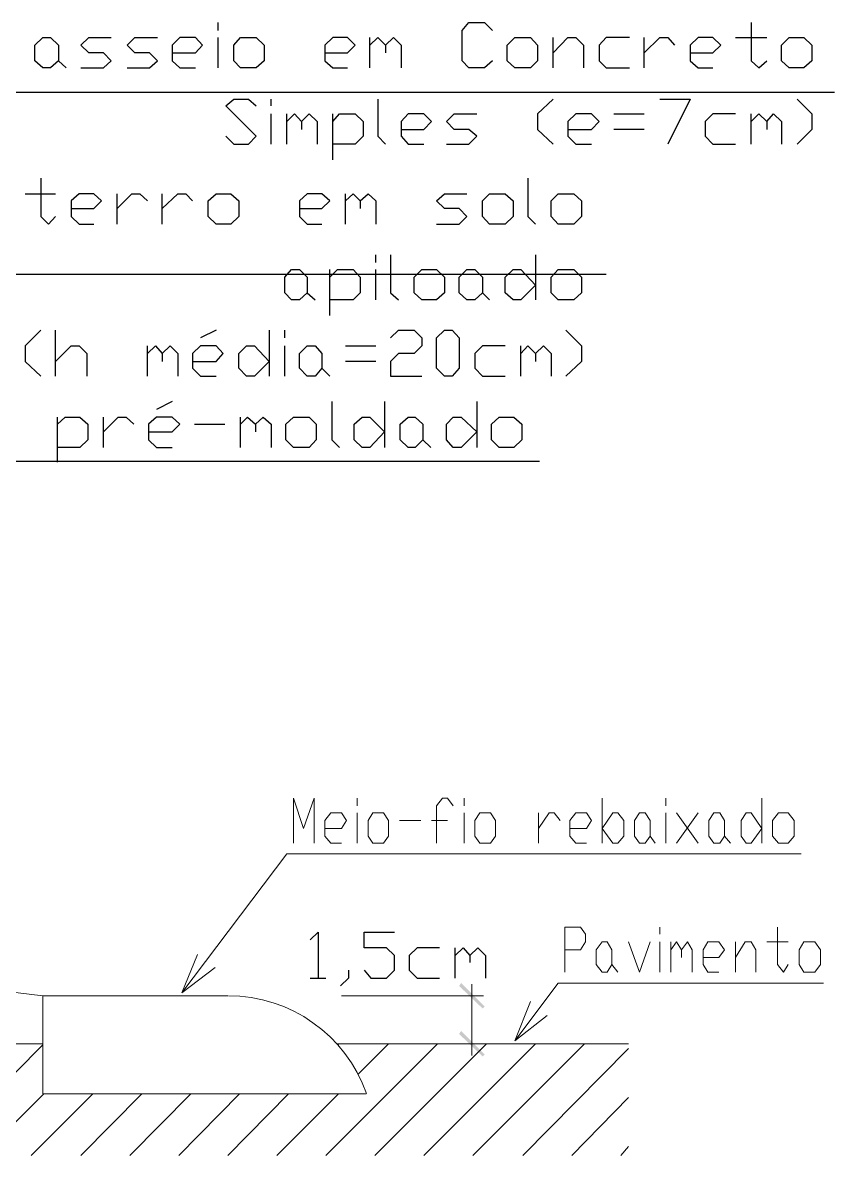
# Model space of a CAD drawing. Header units: feet. Extents: x 203667 to 205527, y 9204857 to 9205156.
# Drawn here: x 203755.912 to 203757.711, y 9204920.073 to 9204922.586 of the extents above; entities that cross this region are included whole.
import ezdxf

# ---------------------------------------------------------------- set-up
doc = ezdxf.new("R2010")
doc.units = ezdxf.units.FT
doc.header["$LTSCALE"] = 0.3
doc.header["$MEASUREMENT"] = 0
doc.layers.add('PDF_A_Cotas', color=7, linetype='Continuous')
doc.layers.add('PDF_A_Texto', color=7, linetype='Continuous')

msp = doc.modelspace()

# ---------------------------------------------------------------- hatches: boundary and pattern name
at = {"layer": 'PDF_A_Cotas', "transparency": 33554559}
for points in [[(203756.9311, 9204920.399), (203756.9354, 9204920.4034), (203756.8833, 9204920.4555), (203756.8789, 9204920.449)], [(203756.8833, 9204920.3491), (203756.8789, 9204920.3426), (203756.9311, 9204920.2926), (203756.9354, 9204920.297)]]:
    msp.add_hatch(color=256, dxfattribs=at).paths.add_polyline_path(points)

# ---------------------------------------------------------------- linework, layer by layer
at = {"layer": 'PDF_A_Cotas', "lineweight": 0}
for points in [[(203755.956, 9204920.4273), (203755.1156, 9204920.5293)], [(203756.2644, 9204920.4338), (203756.2991, 9204920.5185)], [(203756.2644, 9204920.4338), (203756.3382, 9204920.4902)], [(203756.9072, 9204920.4533), (203756.9072, 9204920.2948)], [(203756.6726, 9204920.2101), (203755.956, 9204920.2101), (203755.956, 9204920.4273)], [(203755.956, 9204920.4273), (203756.3665, 9204920.4273)], [(203756.6184, 9204920.4273), (203756.9332, 9204920.4273)], [(203757.0027, 9204920.3274), (203757.0375, 9204920.4142)], [(203757.0027, 9204920.3274), (203757.0744, 9204920.3838)], [(203755.1156, 9204920.3209), (203755.956, 9204920.3209)], [(203757.2546, 9204920.3209), (203756.6075, 9204920.3209)], [(203756.6336, 9204920.3209), (203756.9332, 9204920.3209)]]:
    msp.add_lwpolyline(points, dxfattribs=at)
at = {"layer": 'PDF_A_Cotas', "lineweight": 5}
for points in [[(203755.7128, 9204920.0733), (203755.956, 9204920.3187)], [(203756.5836, 9204920.0733), (203756.8312, 9204920.3209)], [(203756.6097, 9204920.3187), (203756.614, 9204920.3209)], [(203756.6553, 9204920.2535), (203756.7226, 9204920.3209)], [(203756.6922, 9204920.0733), (203756.9397, 9204920.3209)], [(203756.8008, 9204920.0733), (203757.0483, 9204920.3209)], [(203756.9093, 9204920.0733), (203757.1569, 9204920.3209)], [(203757.0201, 9204920.0733), (203757.2546, 9204920.31)], [(203755.8214, 9204920.0733), (203755.9582, 9204920.2101)], [(203755.93, 9204920.0733), (203756.0668, 9204920.2101)], [(203756.0407, 9204920.0733), (203756.1754, 9204920.2101)], [(203756.1493, 9204920.0733), (203756.2839, 9204920.2101)], [(203756.2579, 9204920.0733), (203756.3925, 9204920.2101)], [(203756.3665, 9204920.0733), (203756.5011, 9204920.2101)], [(203756.475, 9204920.0733), (203756.6118, 9204920.2101)], [(203757.1287, 9204920.0733), (203757.2546, 9204920.2014)], [(203757.2373, 9204920.0733), (203757.2546, 9204920.0928)]]:
    msp.add_lwpolyline(points, dxfattribs=at)
at = {"layer": 'PDF_A_Cotas', "lineweight": 0}
msp.add_arc((203756.3675, 9204920.1026), 0.3246, 19.4238, 90, dxfattribs=at)
at = {"layer": 'PDF_A_Texto', "lineweight": 25}
for points in [[(203756.3447, 9204922.5684), (203756.3447, 9204922.5858)], [(203756.9528, 9204922.5011), (203756.9354, 9204922.4859), (203756.9007, 9204922.4859), (203756.8855, 9204922.5011), (203756.8855, 9204922.5684), (203756.9007, 9204922.5858), (203756.9354, 9204922.5858), (203756.9528, 9204922.5684)], [(203757.5261, 9204922.5858), (203757.5261, 9204922.5011), (203757.5434, 9204922.4859), (203757.5608, 9204922.5011)], [(203756.0407, 9204922.4859), (203756.0907, 9204922.4859), (203756.108, 9204922.5011), (203756.0907, 9204922.5185), (203756.0581, 9204922.5185), (203756.0407, 9204922.5359), (203756.0581, 9204922.5532), (203756.108, 9204922.5532)], [(203756.1428, 9204922.4859), (203756.1927, 9204922.4859), (203756.2101, 9204922.5011), (203756.1927, 9204922.5185), (203756.1602, 9204922.5185), (203756.1428, 9204922.5359), (203756.1602, 9204922.5532), (203756.2101, 9204922.5532)], [(203756.2427, 9204922.5185), (203756.2948, 9204922.5185), (203756.31, 9204922.5359), (203756.2948, 9204922.5532), (203756.26, 9204922.5532), (203756.2427, 9204922.5359), (203756.2427, 9204922.5011), (203756.26, 9204922.4859), (203756.2948, 9204922.4859)], [(203756.3447, 9204922.4859), (203756.3447, 9204922.5532)], [(203756.5814, 9204922.5185), (203756.6314, 9204922.5185), (203756.6488, 9204922.5359), (203756.6314, 9204922.5532), (203756.5988, 9204922.5532), (203756.5814, 9204922.5359), (203756.5814, 9204922.5011), (203756.5988, 9204922.4859), (203756.6314, 9204922.4859)], [(203756.6813, 9204922.4859), (203756.6813, 9204922.5532)], [(203756.6813, 9204922.5359), (203756.6987, 9204922.5532), (203756.7161, 9204922.5359), (203756.7161, 9204922.5185)], [(203756.7161, 9204922.5359), (203756.7334, 9204922.5532), (203756.7508, 9204922.5359), (203756.7508, 9204922.4859)], [(203757.0874, 9204922.4859), (203757.0874, 9204922.5532)], [(203757.0874, 9204922.5185), (203757.12, 9204922.5532), (203757.1374, 9204922.5532), (203757.1547, 9204922.5359), (203757.1547, 9204922.4859)], [(203757.2568, 9204922.5532), (203757.2047, 9204922.5532), (203757.1895, 9204922.5359), (203757.1895, 9204922.5011), (203757.2047, 9204922.4859), (203757.2568, 9204922.4859)], [(203757.2894, 9204922.4859), (203757.2894, 9204922.5532)], [(203757.2894, 9204922.5185), (203757.3241, 9204922.5532), (203757.3415, 9204922.5532), (203757.3567, 9204922.5359)], [(203757.3914, 9204922.5185), (203757.4414, 9204922.5185), (203757.4588, 9204922.5359), (203757.4414, 9204922.5532), (203757.4088, 9204922.5532), (203757.3914, 9204922.5359), (203757.3914, 9204922.5011), (203757.4088, 9204922.4859), (203757.4414, 9204922.4859)], [(203757.4913, 9204922.5532), (203757.5608, 9204922.5532)], [(203755.9908, 9204922.5011), (203756.0081, 9204922.4859)], [(203755.4805, 9204922.4316), (203757.7107, 9204922.4316)], [(203756.3621, 9204922.3339), (203756.3795, 9204922.3165), (203756.4121, 9204922.3165), (203756.4294, 9204922.3339), (203756.3621, 9204922.4012), (203756.3795, 9204922.4164), (203756.4121, 9204922.4164), (203756.4294, 9204922.4012)], [(203756.462, 9204922.4012), (203756.462, 9204922.4164)], [(203756.6987, 9204922.4164), (203756.6987, 9204922.3339), (203756.7161, 9204922.3165)], [(203757.0874, 9204922.4164), (203757.0527, 9204922.3838), (203757.0527, 9204922.3491), (203757.0874, 9204922.3165)], [(203757.3241, 9204922.4164), (203757.3914, 9204922.4164), (203757.3415, 9204922.3165)], [(203757.6281, 9204922.4164), (203757.6607, 9204922.3838), (203757.6607, 9204922.3491), (203757.6281, 9204922.3165)], [(203756.462, 9204922.3165), (203756.462, 9204922.3838)], [(203756.4967, 9204922.3165), (203756.4967, 9204922.3838)], [(203756.4967, 9204922.3665), (203756.5141, 9204922.3838), (203756.5293, 9204922.3665), (203756.5293, 9204922.3491)], [(203756.5293, 9204922.3665), (203756.5467, 9204922.3838), (203756.5641, 9204922.3665), (203756.5641, 9204922.3165)], [(203756.5988, 9204922.2818), (203756.5988, 9204922.3838)], [(203756.5988, 9204922.3665), (203756.614, 9204922.3838), (203756.6488, 9204922.3838), (203756.6661, 9204922.3665), (203756.6661, 9204922.3339), (203756.6488, 9204922.3165), (203756.5988, 9204922.3165)], [(203756.7508, 9204922.3491), (203756.8008, 9204922.3491), (203756.8181, 9204922.3665), (203756.8008, 9204922.3838), (203756.766, 9204922.3838), (203756.7508, 9204922.3665), (203756.7508, 9204922.3339), (203756.766, 9204922.3165), (203756.8008, 9204922.3165)], [(203756.8507, 9204922.3165), (203756.9007, 9204922.3165), (203756.918, 9204922.3339), (203756.9007, 9204922.3491), (203756.8681, 9204922.3491), (203756.8507, 9204922.3665), (203756.8681, 9204922.3838), (203756.918, 9204922.3838)], [(203757.12, 9204922.3491), (203757.1721, 9204922.3491), (203757.1895, 9204922.3665), (203757.1721, 9204922.3838), (203757.1374, 9204922.3838), (203757.12, 9204922.3665), (203757.12, 9204922.3339), (203757.1374, 9204922.3165), (203757.1721, 9204922.3165)], [(203757.222, 9204922.3838), (203757.2894, 9204922.3838)], [(203757.4913, 9204922.3838), (203757.4414, 9204922.3838), (203757.424, 9204922.3665), (203757.424, 9204922.3339), (203757.4414, 9204922.3165), (203757.4913, 9204922.3165)], [(203757.5261, 9204922.3165), (203757.5261, 9204922.3838)], [(203757.5261, 9204922.3665), (203757.5434, 9204922.3838), (203757.5608, 9204922.3665), (203757.5608, 9204922.3491)], [(203757.5608, 9204922.3665), (203757.576, 9204922.3838), (203757.5934, 9204922.3665), (203757.5934, 9204922.3165)], [(203757.2894, 9204922.3491), (203757.222, 9204922.3491)], [(203755.9517, 9204922.2405), (203755.9517, 9204922.1558), (203755.9691, 9204922.1385), (203755.9843, 9204922.1558)], [(203757.031, 9204922.2405), (203757.031, 9204922.1558), (203757.0483, 9204922.1385)], [(203755.9169, 9204922.2058), (203755.9843, 9204922.2058)], [(203756.019, 9204922.1732), (203756.0689, 9204922.1732), (203756.0863, 9204922.1906), (203756.0689, 9204922.2058), (203756.0364, 9204922.2058), (203756.019, 9204922.1906), (203756.019, 9204922.1558), (203756.0364, 9204922.1385), (203756.0689, 9204922.1385)], [(203756.1211, 9204922.1385), (203756.1211, 9204922.2058)], [(203756.1211, 9204922.1732), (203756.1536, 9204922.2058), (203756.171, 9204922.2058), (203756.1884, 9204922.1906)], [(203756.221, 9204922.1385), (203756.221, 9204922.2058)], [(203756.221, 9204922.1732), (203756.2557, 9204922.2058), (203756.2731, 9204922.2058), (203756.2883, 9204922.1906)], [(203756.525, 9204922.1732), (203756.5749, 9204922.1732), (203756.5923, 9204922.1906), (203756.5749, 9204922.2058), (203756.5423, 9204922.2058), (203756.525, 9204922.1906), (203756.525, 9204922.1558), (203756.5423, 9204922.1385), (203756.5749, 9204922.1385)], [(203756.627, 9204922.1385), (203756.627, 9204922.2058)], [(203756.627, 9204922.1906), (203756.6444, 9204922.2058), (203756.6596, 9204922.1906), (203756.6596, 9204922.1732)], [(203756.6596, 9204922.1906), (203756.677, 9204922.2058), (203756.6944, 9204922.1906), (203756.6944, 9204922.1385)], [(203756.829, 9204922.1385), (203756.8789, 9204922.1385), (203756.8963, 9204922.1558), (203756.8789, 9204922.1732), (203756.8464, 9204922.1732), (203756.829, 9204922.1906), (203756.8464, 9204922.2058), (203756.8963, 9204922.2058)], [(203756.6944, 9204922.0538), (203756.6944, 9204922.0711)], [(203756.7269, 9204922.0711), (203756.7269, 9204921.9864), (203756.7443, 9204921.9712)], [(203757.0483, 9204922.0711), (203757.0483, 9204921.9712)], [(203755.1178, 9204922.0277), (203757.2047, 9204922.0277)], [(203756.5923, 9204921.9365), (203756.5923, 9204922.0386)], [(203756.5923, 9204922.0212), (203756.6097, 9204922.0386), (203756.6444, 9204922.0386), (203756.6596, 9204922.0212), (203756.6596, 9204921.9864), (203756.6444, 9204921.9712), (203756.5923, 9204921.9712)], [(203756.6944, 9204921.9712), (203756.6944, 9204922.0386)], [(203756.5423, 9204921.9864), (203756.5597, 9204921.9712)], [(203756.9311, 9204921.9864), (203756.9463, 9204921.9712)], [(203755.9517, 9204921.9039), (203755.9169, 9204921.8692), (203755.9169, 9204921.8344), (203755.9517, 9204921.8019)], [(203755.9843, 9204921.8019), (203755.9843, 9204921.9039)], [(203756.3404, 9204921.9039), (203756.3056, 9204921.8866)], [(203756.4577, 9204921.9039), (203756.4577, 9204921.8019)], [(203756.4924, 9204921.8866), (203756.4924, 9204921.9039)], [(203756.7269, 9204921.8866), (203756.7443, 9204921.9039), (203756.7791, 9204921.9039), (203756.7964, 9204921.8866), (203756.7964, 9204921.8692), (203756.7791, 9204921.8518), (203756.7443, 9204921.8518), (203756.7269, 9204921.8344), (203756.7269, 9204921.8019), (203756.7964, 9204921.8019)], [(203757.1156, 9204921.9039), (203757.1504, 9204921.8692), (203757.1504, 9204921.8344), (203757.1156, 9204921.8019)], [(203755.9843, 9204921.8344), (203756.019, 9204921.8692), (203756.0364, 9204921.8692), (203756.0537, 9204921.8518), (203756.0537, 9204921.8019)], [(203756.1884, 9204921.8019), (203756.1884, 9204921.8692)], [(203756.1884, 9204921.8518), (203756.2058, 9204921.8692), (203756.221, 9204921.8518), (203756.221, 9204921.8344)], [(203756.221, 9204921.8518), (203756.2383, 9204921.8692), (203756.2557, 9204921.8518), (203756.2557, 9204921.8019)], [(203756.2883, 9204921.8344), (203756.3404, 9204921.8344), (203756.3556, 9204921.8518), (203756.3404, 9204921.8692), (203756.3056, 9204921.8692), (203756.2883, 9204921.8518), (203756.2883, 9204921.8192), (203756.3056, 9204921.8019), (203756.3404, 9204921.8019)], [(203756.4924, 9204921.8019), (203756.4924, 9204921.8692)], [(203756.627, 9204921.8692), (203756.6944, 9204921.8692)], [(203756.981, 9204921.8692), (203756.9311, 9204921.8692), (203756.9137, 9204921.8518), (203756.9137, 9204921.8192), (203756.9311, 9204921.8019), (203756.981, 9204921.8019)], [(203757.0158, 9204921.8019), (203757.0158, 9204921.8692)], [(203757.0158, 9204921.8518), (203757.031, 9204921.8692), (203757.0483, 9204921.8518), (203757.0483, 9204921.8344)], [(203757.0483, 9204921.8518), (203757.0657, 9204921.8692), (203757.0831, 9204921.8518), (203757.0831, 9204921.8019)], [(203756.6944, 9204921.8344), (203756.627, 9204921.8344)], [(203756.5749, 9204921.8192), (203756.5923, 9204921.8019)], [(203756.2427, 9204921.7454), (203756.2079, 9204921.728)], [(203756.5966, 9204921.7454), (203756.5966, 9204921.6607), (203756.614, 9204921.6433)], [(203756.7139, 9204921.7454), (203756.7139, 9204921.6433)], [(203756.918, 9204921.7454), (203756.918, 9204921.6433)], [(203755.9886, 9204921.6108), (203755.9886, 9204921.7107)], [(203755.9886, 9204921.6955), (203756.006, 9204921.7107), (203756.0385, 9204921.7107), (203756.0559, 9204921.6955), (203756.0559, 9204921.6607), (203756.0385, 9204921.6433), (203755.9886, 9204921.6433)], [(203756.0907, 9204921.6433), (203756.0907, 9204921.7107)], [(203756.0907, 9204921.6781), (203756.1232, 9204921.7107), (203756.1406, 9204921.7107), (203756.158, 9204921.6955)], [(203756.1906, 9204921.6781), (203756.2427, 9204921.6781), (203756.26, 9204921.6955), (203756.2427, 9204921.7107), (203756.2079, 9204921.7107), (203756.1906, 9204921.6955), (203756.1906, 9204921.6607), (203756.2079, 9204921.6433), (203756.2427, 9204921.6433)], [(203756.2926, 9204921.6955), (203756.3599, 9204921.6955)], [(203756.3947, 9204921.6433), (203756.3947, 9204921.7107)], [(203756.3947, 9204921.6955), (203756.4099, 9204921.7107), (203756.4273, 9204921.6955), (203756.4273, 9204921.6781)], [(203756.4273, 9204921.6955), (203756.4446, 9204921.7107), (203756.462, 9204921.6955), (203756.462, 9204921.6433)], [(203756.7986, 9204921.6607), (203756.816, 9204921.6433)], [(203754.5141, 9204921.6129), (203757.057, 9204921.6129)], [(203756.5489, 9204920.551), (203756.5662, 9204920.5684), (203756.5662, 9204920.4663)], [(203756.6683, 9204920.4837), (203756.6835, 9204920.4663), (203756.7182, 9204920.4663), (203756.7356, 9204920.4837), (203756.7356, 9204920.5163), (203756.7182, 9204920.5337), (203756.6683, 9204920.5337), (203756.6683, 9204920.5684), (203756.7356, 9204920.5684)], [(203756.8355, 9204920.5337), (203756.7856, 9204920.5337), (203756.7682, 9204920.5163), (203756.7682, 9204920.4837), (203756.7856, 9204920.4663), (203756.8355, 9204920.4663)], [(203756.8703, 9204920.4663), (203756.8703, 9204920.5337)], [(203756.8703, 9204920.5163), (203756.8876, 9204920.5337), (203756.9028, 9204920.5163), (203756.9028, 9204920.5011)], [(203756.9028, 9204920.5163), (203756.9202, 9204920.5337), (203756.9376, 9204920.5163), (203756.9376, 9204920.4663)], [(203756.5489, 9204920.4663), (203756.5836, 9204920.4663)], [(203756.6336, 9204920.4837), (203756.6336, 9204920.4663), (203756.6162, 9204920.449)]]:
    msp.add_lwpolyline(points, dxfattribs=at)
for points in [[(203755.9734, 9204922.4859), (203755.956, 9204922.4859), (203755.9387, 9204922.5011), (203755.9387, 9204922.5359), (203755.956, 9204922.5532), (203755.9734, 9204922.5532), (203755.9908, 9204922.5359), (203755.9908, 9204922.5011)], [(203756.4294, 9204922.4859), (203756.3947, 9204922.4859), (203756.3795, 9204922.5011), (203756.3795, 9204922.5359), (203756.3947, 9204922.5532), (203756.4294, 9204922.5532), (203756.4468, 9204922.5359), (203756.4468, 9204922.5011)], [(203757.0375, 9204922.4859), (203757.0027, 9204922.4859), (203756.9853, 9204922.5011), (203756.9853, 9204922.5359), (203757.0027, 9204922.5532), (203757.0375, 9204922.5532), (203757.0527, 9204922.5359), (203757.0527, 9204922.5011)], [(203757.6433, 9204922.4859), (203757.6108, 9204922.4859), (203757.5934, 9204922.5011), (203757.5934, 9204922.5359), (203757.6108, 9204922.5532), (203757.6433, 9204922.5532), (203757.6607, 9204922.5359), (203757.6607, 9204922.5011)], [(203756.373, 9204922.1385), (203756.3404, 9204922.1385), (203756.323, 9204922.1558), (203756.323, 9204922.1906), (203756.3404, 9204922.2058), (203756.373, 9204922.2058), (203756.3903, 9204922.1906), (203756.3903, 9204922.1558)], [(203756.981, 9204922.1385), (203756.9463, 9204922.1385), (203756.9311, 9204922.1558), (203756.9311, 9204922.1906), (203756.9463, 9204922.2058), (203756.981, 9204922.2058), (203756.9984, 9204922.1906), (203756.9984, 9204922.1558)], [(203757.133, 9204922.1385), (203757.0983, 9204922.1385), (203757.0831, 9204922.1558), (203757.0831, 9204922.1906), (203757.0983, 9204922.2058), (203757.133, 9204922.2058), (203757.1504, 9204922.1906), (203757.1504, 9204922.1558)], [(203756.525, 9204921.9712), (203756.5076, 9204921.9712), (203756.4924, 9204921.9864), (203756.4924, 9204922.0212), (203756.5076, 9204922.0386), (203756.525, 9204922.0386), (203756.5423, 9204922.0212), (203756.5423, 9204921.9864)], [(203756.829, 9204921.9712), (203756.7964, 9204921.9712), (203756.7791, 9204921.9864), (203756.7791, 9204922.0212), (203756.7964, 9204922.0386), (203756.829, 9204922.0386), (203756.8464, 9204922.0212), (203756.8464, 9204921.9864)], [(203756.9137, 9204921.9712), (203756.8963, 9204921.9712), (203756.8789, 9204921.9864), (203756.8789, 9204922.0212), (203756.8963, 9204922.0386), (203756.9137, 9204922.0386), (203756.9311, 9204922.0212), (203756.9311, 9204921.9864)], [(203757.0483, 9204922.0038), (203757.0158, 9204921.9712), (203756.9984, 9204921.9712), (203756.981, 9204921.9864), (203756.981, 9204922.0212), (203756.9984, 9204922.0386), (203757.0158, 9204922.0386)], [(203757.133, 9204921.9712), (203757.0983, 9204921.9712), (203757.0831, 9204921.9864), (203757.0831, 9204922.0212), (203757.0983, 9204922.0386), (203757.133, 9204922.0386), (203757.1504, 9204922.0212), (203757.1504, 9204921.9864)], [(203756.8464, 9204921.8019), (203756.829, 9204921.8192), (203756.829, 9204921.8866), (203756.8464, 9204921.9039), (203756.8637, 9204921.9039), (203756.8789, 9204921.8866), (203756.8789, 9204921.8192), (203756.8637, 9204921.8019)], [(203756.4577, 9204921.8344), (203756.4251, 9204921.8019), (203756.4077, 9204921.8019), (203756.3903, 9204921.8192), (203756.3903, 9204921.8518), (203756.4077, 9204921.8692), (203756.4251, 9204921.8692)], [(203756.5597, 9204921.8019), (203756.5423, 9204921.8019), (203756.525, 9204921.8192), (203756.525, 9204921.8518), (203756.5423, 9204921.8692), (203756.5597, 9204921.8692), (203756.5749, 9204921.8518), (203756.5749, 9204921.8192)], [(203756.5467, 9204921.6433), (203756.5119, 9204921.6433), (203756.4946, 9204921.6607), (203756.4946, 9204921.6955), (203756.5119, 9204921.7107), (203756.5467, 9204921.7107), (203756.5619, 9204921.6955), (203756.5619, 9204921.6607)], [(203756.7139, 9204921.6781), (203756.6813, 9204921.6433), (203756.664, 9204921.6433), (203756.6466, 9204921.6607), (203756.6466, 9204921.6955), (203756.664, 9204921.7107), (203756.6813, 9204921.7107)], [(203756.7812, 9204921.6433), (203756.766, 9204921.6433), (203756.7486, 9204921.6607), (203756.7486, 9204921.6955), (203756.766, 9204921.7107), (203756.7812, 9204921.7107), (203756.7986, 9204921.6955), (203756.7986, 9204921.6607)], [(203756.918, 9204921.6781), (203756.8833, 9204921.6433), (203756.8659, 9204921.6433), (203756.8507, 9204921.6607), (203756.8507, 9204921.6955), (203756.8659, 9204921.7107), (203756.8833, 9204921.7107)], [(203757.0005, 9204921.6433), (203756.968, 9204921.6433), (203756.9506, 9204921.6607), (203756.9506, 9204921.6955), (203756.968, 9204921.7107), (203757.0005, 9204921.7107), (203757.0179, 9204921.6955), (203757.0179, 9204921.6607)]]:
    msp.add_lwpolyline(points, close=True, dxfattribs=at)
at = {"layer": 'PDF_A_Texto', "lineweight": 0}
for points in [[(203756.5119, 9204920.766), (203756.5119, 9204920.8659), (203756.5337, 9204920.7986), (203756.5576, 9204920.8659), (203756.5576, 9204920.766)], [(203756.6531, 9204920.8485), (203756.6531, 9204920.8659)], [(203756.8659, 9204920.8485), (203756.8529, 9204920.8659), (203756.842, 9204920.8659), (203756.829, 9204920.8485), (203756.829, 9204920.766)], [(203756.8898, 9204920.8485), (203756.8898, 9204920.8659)], [(203757.196, 9204920.766), (203757.196, 9204920.8659)], [(203757.3371, 9204920.8485), (203757.3371, 9204920.8659)], [(203757.55, 9204920.8659), (203757.55, 9204920.766)], [(203756.5814, 9204920.7986), (203756.6184, 9204920.7986), (203756.6292, 9204920.816), (203756.6184, 9204920.8333), (203756.5945, 9204920.8333), (203756.5814, 9204920.816), (203756.5814, 9204920.7812), (203756.5945, 9204920.766), (203756.6184, 9204920.766)], [(203756.6531, 9204920.766), (203756.6531, 9204920.8333)], [(203756.7465, 9204920.816), (203756.7943, 9204920.816)], [(203756.8181, 9204920.816), (203756.8529, 9204920.816)], [(203756.8898, 9204920.766), (203756.8898, 9204920.8333)], [(203757.0548, 9204920.766), (203757.0548, 9204920.8333)], [(203757.0548, 9204920.7986), (203757.0787, 9204920.8333), (203757.0896, 9204920.8333), (203757.1026, 9204920.816)], [(203757.1243, 9204920.7986), (203757.1612, 9204920.7986), (203757.1721, 9204920.816), (203757.1612, 9204920.8333), (203757.1374, 9204920.8333), (203757.1243, 9204920.816), (203757.1243, 9204920.7812), (203757.1374, 9204920.766), (203757.1612, 9204920.766)], [(203757.3371, 9204920.766), (203757.3371, 9204920.8333)], [(203757.361, 9204920.766), (203757.4088, 9204920.8333)], [(203757.361, 9204920.8333), (203757.4088, 9204920.766)], [(203757.3024, 9204920.7812), (203757.3133, 9204920.766)], [(203757.4674, 9204920.7812), (203757.4805, 9204920.766)], [(203756.2644, 9204920.4338), (203756.4967, 9204920.7421), (203757.6368, 9204920.7421)], [(203757.1135, 9204920.4794), (203757.1135, 9204920.5793), (203757.1482, 9204920.5793), (203757.1591, 9204920.5641), (203757.1591, 9204920.5467), (203757.1482, 9204920.5293), (203757.1135, 9204920.5293)], [(203757.3241, 9204920.5641), (203757.3241, 9204920.5793)], [(203757.5847, 9204920.5793), (203757.5847, 9204920.4967), (203757.5977, 9204920.4794), (203757.6086, 9204920.4967)], [(203757.2546, 9204920.5467), (203757.2785, 9204920.4794), (203757.3024, 9204920.5467)], [(203757.3241, 9204920.4794), (203757.3241, 9204920.5467)], [(203757.348, 9204920.4794), (203757.348, 9204920.5467)], [(203757.348, 9204920.5293), (203757.361, 9204920.5467), (203757.3719, 9204920.5293), (203757.3719, 9204920.512)], [(203757.3719, 9204920.5293), (203757.3849, 9204920.5467), (203757.3958, 9204920.5293), (203757.3958, 9204920.4794)], [(203757.4197, 9204920.512), (203757.4544, 9204920.512), (203757.4674, 9204920.5293), (203757.4544, 9204920.5467), (203757.4305, 9204920.5467), (203757.4197, 9204920.5293), (203757.4197, 9204920.4967), (203757.4305, 9204920.4794), (203757.4544, 9204920.4794)], [(203757.4913, 9204920.4794), (203757.4913, 9204920.5467)], [(203757.4913, 9204920.512), (203757.513, 9204920.5467), (203757.5261, 9204920.5467), (203757.5369, 9204920.5293), (203757.5369, 9204920.4794)], [(203757.5608, 9204920.5467), (203757.6086, 9204920.5467)], [(203757.2177, 9204920.4967), (203757.2307, 9204920.4794)], [(203757.0027, 9204920.3274), (203757.0983, 9204920.4555), (203757.6868, 9204920.4555)]]:
    msp.add_lwpolyline(points, dxfattribs=at)
for points in [[(203756.7117, 9204920.766), (203756.6878, 9204920.766), (203756.677, 9204920.7812), (203756.677, 9204920.816), (203756.6878, 9204920.8333), (203756.7117, 9204920.8333), (203756.7226, 9204920.816), (203756.7226, 9204920.7812)], [(203756.9484, 9204920.766), (203756.9245, 9204920.766), (203756.9137, 9204920.7812), (203756.9137, 9204920.816), (203756.9245, 9204920.8333), (203756.9484, 9204920.8333), (203756.9593, 9204920.816), (203756.9593, 9204920.7812)], [(203757.196, 9204920.7986), (203757.2199, 9204920.8333), (203757.2307, 9204920.8333), (203757.2438, 9204920.816), (203757.2438, 9204920.7812), (203757.2307, 9204920.766), (203757.2199, 9204920.766)], [(203757.2915, 9204920.766), (203757.2785, 9204920.766), (203757.2677, 9204920.7812), (203757.2677, 9204920.816), (203757.2785, 9204920.8333), (203757.2915, 9204920.8333), (203757.3024, 9204920.816), (203757.3024, 9204920.7812)], [(203757.4566, 9204920.766), (203757.4435, 9204920.766), (203757.4327, 9204920.7812), (203757.4327, 9204920.816), (203757.4435, 9204920.8333), (203757.4566, 9204920.8333), (203757.4674, 9204920.816), (203757.4674, 9204920.7812)], [(203757.55, 9204920.7986), (203757.5261, 9204920.766), (203757.5152, 9204920.766), (203757.5044, 9204920.7812), (203757.5044, 9204920.816), (203757.5152, 9204920.8333), (203757.5261, 9204920.8333)], [(203757.6086, 9204920.766), (203757.5869, 9204920.766), (203757.5738, 9204920.7812), (203757.5738, 9204920.816), (203757.5869, 9204920.8333), (203757.6086, 9204920.8333), (203757.6216, 9204920.816), (203757.6216, 9204920.7812)], [(203757.2068, 9204920.4794), (203757.196, 9204920.4794), (203757.183, 9204920.4967), (203757.183, 9204920.5293), (203757.196, 9204920.5467), (203757.2068, 9204920.5467), (203757.2177, 9204920.5293), (203757.2177, 9204920.4967)], [(203757.6672, 9204920.4794), (203757.6433, 9204920.4794), (203757.6325, 9204920.4967), (203757.6325, 9204920.5293), (203757.6433, 9204920.5467), (203757.6672, 9204920.5467), (203757.6803, 9204920.5293), (203757.6803, 9204920.4967)]]:
    msp.add_lwpolyline(points, close=True, dxfattribs=at)

doc.saveas('drawing.dxf')
